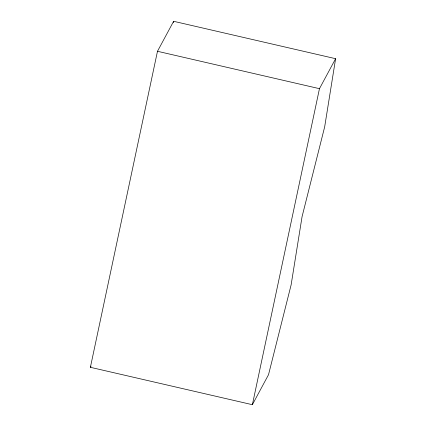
<?xml version="1.0" encoding="UTF-8"?>
<svg xmlns="http://www.w3.org/2000/svg" width="426" height="426" viewBox="0 0 426 426"><rect width="100%" height="100%" fill="white"/><g stroke="black" fill="none" stroke-linecap="round" stroke-linejoin="round"><path stroke-width="0.64" d="M173.419 22.61L173.627 21.3L335.608 58.692L324.671 126.863L302.061 216.706L291.123 284.877L268.518 374.715L252.373 404.7L90.392 367.308L157.482 51.285L173.627 21.3M252.373 404.7L319.463 88.677L335.608 58.692M90.392 367.308L91.01 366.152M157.482 51.285L319.463 88.677"/></g></svg>
